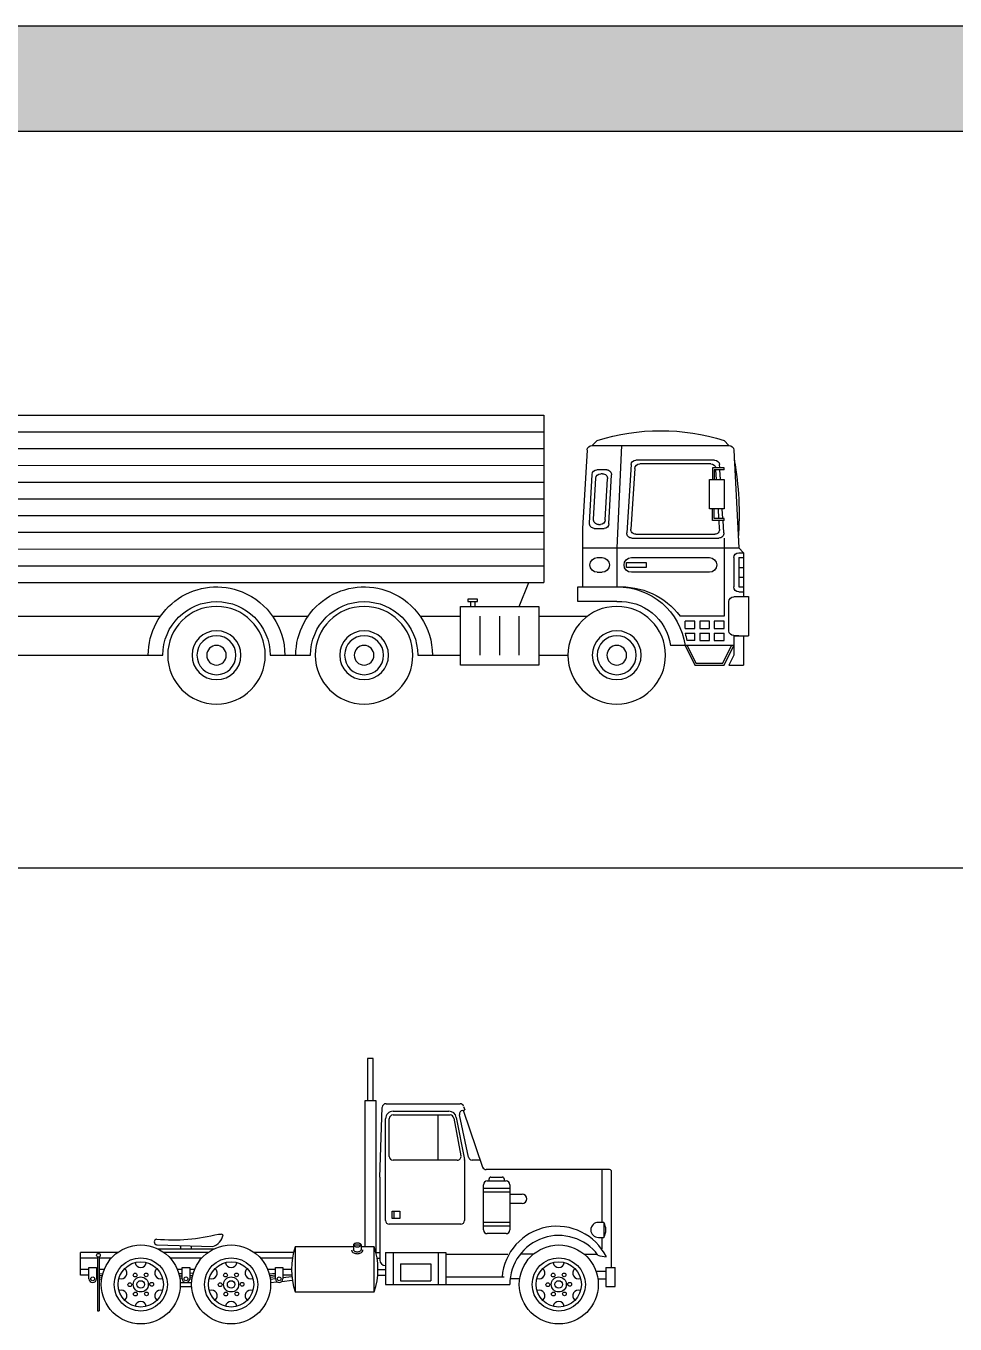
# Model space of a CAD drawing. Header units: millimetres. Extents: x 35403 to 155690, y 202798 to 276657.
# Drawn here: x 122383 to 133485, y 261146 to 276657 of the extents above; entities that cross this region are included whole.
import ezdxf

# ---------------------------------------------------------------- set-up
doc = ezdxf.new("R2010")
doc.units = ezdxf.units.MM
doc.layers.add('www.cad-blocks.net', color=7, linetype='Continuous')

# ---------------------------------------------------------------- blocks, each defined once
blk = doc.blocks.new('TRAIL18L')
at = {"color": 7, "linetype": 'Continuous'}
for p, q in [((16.361, 3.454), (0.871, 3.452)), ((0.871, 3.452), (0.872, 1.452)), ((16.361, 3.454), (16.361, 1.454)), ((-1.341, 3.09), (-1.283, 3.148)), ((0.292, 3.09), (0.233, 3.148)), ((16.361, 3.254), (0.871, 3.252)), ((-1.399, 3.035), (-1.458, 1.866)), ((0.295, 3.09), (-1.341, 3.09)), ((-0.058, 3.09), (0, 1.866)), ((0.353, 3.035), (0.408, 2.099)), ((16.361, 3.054), (0.871, 3.052)), ((-1.283, 2.799), (-1.283, 2.822)), ((-1.283, 2.822), (-1.143, 2.822)), ((-1.283, 2.799), (-1.166, 2.799)), ((-1.239, 2.682), (-1.232, 2.799)), ((-1.23, 2.822), (-1.228, 2.861)), ((-1.192, 2.682), (-1.185, 2.799)), ((-1.17, 2.915), (-0.23, 2.915)), ((-1.166, 2.799), (-1.166, 2.682)), ((-1.143, 2.822), (-1.143, 2.682)), ((-1.126, 2.869), (-0.274, 2.869)), ((-0.215, 2.814), (-0.17, 2.091)), ((-0.171, 2.861), (-0.12, 2.044)), ((0.12, 2.799), (0.236, 2.799)), ((16.361, 2.854), (0.871, 2.852)), ((-1.283, 2.682), (-1.283, 2.332)), ((-1.239, 2.682), (-1.283, 2.682)), ((-1.108, 2.682), (-1.239, 2.682)), ((-1.108, 2.332), (-1.108, 2.682)), ((0.094, 2.154), (0.062, 2.737)), ((0.138, 2.201), (0.111, 2.69)), ((0.169, 2.752), (0.192, 2.752)), ((0.277, 2.207), (0.25, 2.697)), ((0.326, 2.16), (0.295, 2.743)), ((16.361, 2.654), (0.871, 2.652)), ((-1.283, 2.332), (-1.108, 2.332)), ((-1.268, 2.216), (-1.261, 2.332)), ((-1.221, 2.216), (-1.214, 2.332)), ((-1.166, 2.216), (-1.166, 2.332)), ((-1.143, 2.192), (-1.143, 2.332)), ((16.361, 2.454), (0.871, 2.452)), ((-1.283, 2.192), (-1.283, 2.216)), ((-1.283, 2.216), (-1.166, 2.216)), ((-1.283, 2.192), (-1.143, 2.192)), ((-1.279, 2.044), (-1.27, 2.192)), ((-1.229, 2.091), (-1.223, 2.192)), ((16.361, 2.254), (0.871, 2.252)), ((-0.228, 2.029), (-1.171, 2.029)), ((0.268, 2.099), (0.152, 2.099)), ((0.219, 2.146), (0.196, 2.146)), ((0.408, 2.099), (0.408, 1.399)), ((16.361, 2.054), (0.871, 2.052)), ((-1.516, 1.807), (-1.458, 1.866)), ((0.408, 1.866), (-1.458, 1.866)), ((-1.283, 1.982), (-1.283, 1.049)), ((-0.179, 1.982), (-1.221, 1.982)), ((0, 1.866), (0, 1.399)), ((-1.458, 1.807), (-1.516, 1.807)), ((-1.516, 1.807), (-1.516, 1.283)), ((-1.458, 1.749), (-1.516, 1.749)), ((-1.458, 1.749), (-1.458, 1.399)), ((-1.399, 1.749), (-1.399, 1.399)), ((-0.175, 1.749), (-1.108, 1.749)), ((0.233, 1.749), (0.175, 1.749)), ((16.361, 1.854), (0.871, 1.852)), ((-1.458, 1.633), (-1.516, 1.633)), ((-1.108, 1.574), (-0.175, 1.574)), ((-0.117, 1.691), (-0.35, 1.691)), ((-0.35, 1.691), (-0.35, 1.633)), ((-0.35, 1.633), (-0.117, 1.633)), ((-0.117, 1.633), (-0.117, 1.691)), ((0.233, 1.574), (0.175, 1.574)), ((16.361, 1.654), (0.871, 1.652)), ((-1.458, 1.516), (-1.516, 1.516)), ((-1.458, 1.399), (-1.516, 1.399)), ((0.466, 1.399), (0, 1.399)), ((0.466, 1.224), (0.466, 1.399)), ((16.361, 1.454), (0.872, 1.452)), ((1.166, 1.166), (1.052, 1.452)), ((15.413, 1.066), (15.801, 1.454)), ((-1.574, 1.283), (-1.574, 0.816)), ((-1.399, 1.283), (-1.574, 1.283)), ((-1.458, 1.341), (-1.516, 1.341)), ((1.662, 1.254), (1.778, 1.254)), ((1.662, 1.224), (1.662, 1.254)), ((1.778, 1.254), (1.778, 1.224)), ((16.251, 1.341), (16.426, 1.341)), ((16.251, 1.049), (16.251, 1.341)), ((16.426, 1.341), (16.426, 1.049)), ((-1.341, 0.875), (-1.341, 1.224)), ((0, 1.224), (0.466, 1.224)), ((0.933, 1.166), (0.933, 0.466)), ((1.866, 1.166), (0.933, 1.166)), ((1.778, 1.224), (1.662, 1.224)), ((1.691, 1.166), (1.691, 1.224)), ((1.749, 1.224), (1.749, 1.166)), ((1.866, 0.466), (1.866, 1.166)), ((-1.283, 1.049), (-0.758, 1.049)), ((-1.283, 0.904), (-1.283, 0.991)), ((-1.283, 0.991), (-1.166, 0.991)), ((-1.166, 0.991), (-1.166, 0.904)), ((-1.108, 0.904), (-1.108, 0.991)), ((-1.108, 0.991), (-0.991, 0.991)), ((-0.991, 0.991), (-0.991, 0.904)), ((-0.933, 0.904), (-0.933, 0.991)), ((-0.933, 0.991), (-0.816, 0.991)), ((-0.816, 0.904), (-0.816, 0.991)), ((0.933, 1.049), (0.35, 1.049)), ((1.166, 0.583), (1.166, 1.049)), ((1.399, 0.583), (1.399, 1.049)), ((1.633, 0.583), (1.633, 1.049)), ((2.349, 1.049), (1.866, 1.049)), ((4.113, 1.049), (3.689, 1.049)), ((4.113, 1.049), (3.689, 1.049)), ((12.321, 1.049), (5.453, 1.049)), ((14.085, 1.049), (13.661, 1.049)), ((16.251, 1.049), (15.425, 1.049)), ((16.251, 1.049), (16.251, 0.35)), ((16.426, 0.583), (16.426, 1.049)), ((-1.399, 0.816), (-1.574, 0.816)), ((-1.516, 0.816), (-1.516, 0.466)), ((-1.458, 0.816), (-1.399, 0.816)), ((-1.399, 0.816), (-1.399, 0.583)), ((-1.166, 0.904), (-1.283, 0.904)), ((-1.166, 0.845), (-1.283, 0.845)), ((-1.283, 0.758), (-1.283, 0.845)), ((-1.166, 0.845), (-1.166, 0.758)), ((-0.991, 0.904), (-1.108, 0.904)), ((-0.991, 0.845), (-1.108, 0.845)), ((-1.108, 0.758), (-1.108, 0.845)), ((-0.991, 0.845), (-0.991, 0.758)), ((-0.816, 0.904), (-0.933, 0.904)), ((-0.816, 0.845), (-0.933, 0.845)), ((-0.933, 0.758), (-0.933, 0.845)), ((-1.283, 0.466), (-1.399, 0.7)), ((-1.399, 0.7), (-0.816, 0.7)), ((-1.268, 0.49), (-1.373, 0.7)), ((-1.166, 0.758), (-1.283, 0.758)), ((-0.991, 0.758), (-1.108, 0.758)), ((-0.842, 0.7), (-0.947, 0.49)), ((-0.933, 0.758), (-0.839, 0.758)), ((-0.816, 0.7), (-0.933, 0.466)), ((-0.816, 0.7), (-0.641, 0.7)), ((-1.341, 0.466), (-1.516, 0.466)), ((-1.399, 0.583), (-1.341, 0.466)), ((-0.933, 0.466), (-1.283, 0.466)), ((-0.947, 0.49), (-1.268, 0.49)), ((0.933, 0.583), (0.583, 0.583)), ((0.933, 0.466), (1.866, 0.466)), ((2.203, 0.583), (1.866, 0.583)), ((2.378, 0.583), (2.203, 0.583)), ((3.835, 0.583), (3.66, 0.583)), ((3.967, 0.583), (3.66, 0.583)), ((3.967, 0.583), (3.835, 0.583)), ((4.142, 0.583), (3.967, 0.583)), ((5.599, 0.583), (5.425, 0.583)), ((12.35, 0.583), (5.599, 0.583)), ((12.35, 0.583), (12.175, 0.583)), ((13.939, 0.583), (13.632, 0.583)), ((13.807, 0.583), (13.632, 0.583)), ((14.114, 0.583), (13.939, 0.583)), ((15.571, 0.583), (15.396, 0.583)), ((16.251, 0.583), (15.571, 0.583)), ((16.426, 0.35), (16.426, 0.583)), ((16.251, 0.35), (16.426, 0.35))]:
    blk.add_line(p, q, dxfattribs=at)
for centre, radius in [((0, 0.583), 0.583), ((3.019, 0.583), 0.583), ((4.783, 0.583), 0.583), ((12.991, 0.583), 0.583), ((14.755, 0.583), 0.583), ((0, 0.583), 0.292), ((0, 0.583), 0.233), ((3.019, 0.583), 0.292), ((3.019, 0.583), 0.233), ((4.783, 0.583), 0.292), ((4.783, 0.583), 0.233), ((12.991, 0.583), 0.292), ((12.991, 0.583), 0.233), ((14.755, 0.583), 0.292), ((14.755, 0.583), 0.233), ((0, 0.583), 0.117), ((3.019, 0.583), 0.117), ((4.783, 0.583), 0.117), ((12.991, 0.583), 0.117), ((14.755, 0.583), 0.117)]:
    blk.add_circle(centre, radius, dxfattribs=at)
for centre, radius, start, end in [((-0.525, 0.758), 2.508, 72.4076, 107.592), ((-1.341, 3.032), 0.0583, 90, 177.138), ((0.295, 3.032), 0.0583, 3.3665, 90), ((2.307, 2.262), 3.769, 170.014, 184.262), ((-1.17, 2.857), 0.0583, 90, 176.424), ((-1.126, 2.81), 0.0583, 90, 168.463), ((-0.274, 2.81), 0.0583, 3.5763, 90), ((-0.23, 2.857), 0.0583, 3.5763, 90), ((0.12, 2.74), 0.0583, 90, 183.135), ((0.236, 2.74), 0.0583, 3.1345, 90), ((0.169, 2.694), 0.0583, 90, 183.135), ((0.192, 2.694), 0.0583, 3.1345, 90), ((0.196, 2.204), 0.0583, 183.135, 270), ((0.219, 2.204), 0.0583, 270, 3.1345), ((-1.221, 2.041), 0.0583, 176.424, 270), ((-1.171, 2.087), 0.0583, 176.424, 270), ((-0.228, 2.087), 0.0583, 270, 3.5763), ((-0.179, 2.041), 0.0583, 270, 3.5763), ((0.152, 2.157), 0.0583, 183.135, 270), ((0.268, 2.157), 0.0583, 270, 3.1345), ((-1.458, 1.749), 0.0583, 0, 90), ((-1.108, 1.662), 0.0875, 90, 270), ((-0.175, 1.662), 0.0875, 270, 90), ((0.175, 1.662), 0.0875, 90, 270), ((0.233, 1.662), 0.0875, 270, 89.9349), ((-1.458, 1.399), 0.0583, 270, 0), ((-0.015, 0.59), 0.809, 88.9677, 172.235), ((-0.054, 0.521), 0.88, 86.4744, 143.076), ((3.019, 0.583), 0.816, 0, 112.178), ((4.783, 0.583), 0.816, 0, 112.178), ((12.991, 0.583), 0.816, 0, 112.178), ((14.755, 0.583), 0.816, 0, 112.178), ((-1.399, 1.224), 0.0583, 0, 90), ((3.019, 0.583), 0.816, 112.178, 180), ((4.783, 0.583), 0.816, 112.178, 180), ((12.991, 0.583), 0.816, 112.178, 180), ((14.755, 0.583), 0.816, 112.178, 180), ((-0.038, 0.617), 0.609, 86.4105, 172.168), ((3.019, 0.583), 0.641, 0, 180), ((4.783, 0.583), 0.641, 0, 180), ((12.991, 0.583), 0.641, 0, 180), ((14.755, 0.583), 0.641, 0, 180), ((-1.399, 0.875), 0.0583, 270, 0), ((-0.015, 0.59), 0.841, 162.35, 168.507)]:
    blk.add_arc(centre, radius, start, end, dxfattribs=at)
blk = doc.blocks.new('A$C22601D49')
at = {"xscale": -1000, "yscale": 1000, "zscale": 1000}
blk.add_blockref('TRAIL18L', (16426, 0), dxfattribs=at)
blk = doc.blocks.new('A$C40BE03EA')
at = {"linetype": 'ByBlock'}
for p, q in [((3431, 3173), (3431, 2666)), ((3499, 3173), (3431, 3173)), ((3499, 2666), (3499, 3173)), ((3398, 2666), (3398, 934)), ((3533, 2666), (3398, 2666)), ((3533, 855), (3533, 2666)), ((3578, 1755), (3606, 2589)), ((3651, 2633), (4535, 2633)), ((3735, 2498), (4416, 2498)), ((4275, 1958), (4275, 2498)), ((4637, 1993), (4530, 2501)), ((4563, 2553), (4591, 2561)), ((4572, 2556), (4805, 1875)), ((4578, 2601), (4591, 2561)), ((3690, 2003), (3690, 2453)), ((4461, 2459), (4546, 2011)), ((4502, 1958), (3735, 1958)), ((4777, 1958), (4681, 1958)), ((3578, 1755), (3578, 765)), ((6323, 1845), (4848, 1845)), ((6233, 1215), (6233, 1845)), ((6345, 675), (6345, 1823)), ((6255, 1215), (6188, 1215)), ((6255, 1215), (6255, 1035)), ((910, 947), (1580, 926)), ((1648, 1075), (1686, 1075)), ((1706, 1065), (1686, 1075)), ((3263, 945), (3353, 945)), ((3263, 945), (3263, 885)), ((3353, 945), (3353, 885)), ((6188, 1035), (6255, 1035)), ((6233, 900), (6233, 1035)), ((443, 855), (0, 855)), ((0, 585), (0, 855)), ((203, 799), (203, 158)), ((921, 900), (1599, 900)), ((1523, 855), (997, 855)), ((2540, 855), (2077, 855)), ((3263, 923), (2565, 923)), ((3510, 923), (3353, 923)), ((3645, 855), (4365, 855)), ((3645, 855), (3645, 473)), ((4365, 855), (4365, 473)), ((101, 540), (101, 675)), ((6278, 675), (6278, 450)), ((6278, 675), (6390, 675)), ((6390, 450), (6390, 675)), ((101, 585), (0, 585)), ((2272, 496), (2347, 504)), ((2407, 510), (2530, 525)), ((3552, 585), (3645, 585)), ((3645, 473), (5130, 473)), ((4365, 563), (5063, 563)), ((1192, 450), (1328, 450)), ((2565, 383), (3510, 383)), ((6278, 450), (6390, 450)), ((203, 158), (225, 158))]:
    blk.add_line(p, q, dxfattribs=at)
for p, q in [((3735, 2543), (4402, 2543)), ((3645, 1238), (3645, 2453)), ((4490, 2468), (4589, 1965)), ((4590, 1957), (4590, 1238)), ((4860, 1710), (5085, 1710)), ((4883, 1710), (4883, 1733)), ((4905, 1755), (5040, 1755)), ((5063, 1733), (5063, 1710)), ((4815, 1125), (4815, 1665)), ((5130, 1620), (4815, 1620)), ((5130, 1575), (4815, 1575)), ((5130, 1665), (5130, 1125)), ((5130, 1553), (5276, 1553)), ((5276, 1440), (5130, 1440)), ((3724, 1350), (3814, 1350)), ((3724, 1260), (3724, 1350)), ((3814, 1260), (3724, 1260)), ((3746, 1350), (3746, 1260)), ((3814, 1350), (3814, 1260)), ((4545, 1193), (3690, 1193)), ((5130, 1215), (4815, 1215)), ((5130, 1170), (4815, 1170)), ((1193, 938), (1193, 900)), ((1328, 900), (1328, 934)), ((5085, 1080), (4860, 1080)), ((203, 788), (0, 788)), ((225, 799), (225, 158)), ((368, 788), (225, 788)), ((1448, 788), (1072, 788)), ((2531, 788), (2152, 788)), ((2565, 923), (2565, 383)), ((3510, 383), (3510, 923)), ((3534, 855), (3578, 855)), ((3544, 788), (3578, 788)), ((3735, 855), (3735, 473)), ((4275, 855), (4275, 473)), ((4365, 833), (5108, 833)), ((5409, 833), (5264, 833)), ((6021, 833), (6168, 833)), ((101, 653), (0, 653)), ((101, 675), (191, 675)), ((191, 675), (191, 540)), ((203, 653), (191, 653)), ((283, 653), (225, 653)), ((1215, 653), (1157, 653)), ((1215, 675), (1305, 675)), ((1215, 540), (1215, 675)), ((1305, 675), (1305, 540)), ((1363, 653), (1305, 653)), ((2329, 653), (2237, 653)), ((2329, 653), (2237, 653)), ((2329, 540), (2329, 675)), ((2329, 675), (2419, 675)), ((2419, 675), (2419, 540)), ((2520, 653), (2419, 653)), ((3555, 653), (3645, 653)), ((3825, 720), (4185, 720)), ((3825, 720), (3825, 518)), ((4185, 720), (4185, 518)), ((6160, 630), (6278, 630)), ((203, 584), (191, 585)), ((203, 561), (191, 563)), ((203, 539), (191, 540)), ((193, 607), (201, 606)), ((259, 576), (225, 581)), ((255, 554), (225, 558)), ((251, 532), (225, 536)), ((226, 603), (263, 598)), ((1174, 602), (1214, 607)), ((1215, 585), (1180, 581)), ((1215, 563), (1185, 559)), ((1215, 540), (1188, 537)), ((1192, 495), (1328, 495)), ((1305, 585), (1340, 581)), ((1305, 563), (1335, 559)), ((1305, 540), (1332, 537)), ((1346, 602), (1306, 607)), ((2257, 598), (2327, 607)), ((2329, 585), (2261, 576)), ((2329, 563), (2265, 554)), ((2329, 540), (2269, 532)), ((2523, 585), (2419, 585)), ((2419, 556), (2524, 567)), ((3825, 518), (4185, 518)), ((5247, 540), (5133, 540)), ((6183, 540), (6278, 540))]:
    blk.add_line(p, q)
blk.add_lwpolyline([(3308, 968, 0.051099), (3289, 966, 0.064948), (3276, 961, 0.104203), (3265, 953, 0.174705), (3263, 945, 0.174705), (3265, 937, 0.104203), (3276, 929, 0.064948), (3289, 924, 0.051099), (3308, 923, 0.051099), (3326, 924, 0.064948), (3339, 929, 0.104203), (3350, 937, 0.174705), (3353, 945, 0.174705), (3350, 953, 0.104203), (3339, 961, 0.064948), (3326, 966, 0.051099)], format="xyb", close=True)
for points in [[(3240, 885, 0.174705), (3248, 863, 0.104203), (3266, 849, 0.064948), (3285, 843, 0.051099), (3308, 840, 0.051099), (3330, 843, 0.064948), (3349, 849, 0.104203), (3367, 863, 0.174705), (3375, 885, 0.174705)], [(3263, 885, 0.174705), (3265, 878, 0.104203), (3276, 869, 0.064948), (3289, 865, 0.051099), (3308, 863, 0.051099), (3326, 865, 0.064948), (3339, 869, 0.104203), (3350, 878, 0.174705), (3353, 885, 0.174705)]]:
    blk.add_lwpolyline(points, format="xyb")
for centre, radius in [((720, 473), 472), ((1800, 473), 472), ((5715, 473), 472), ((214, 821), 22.5), ((720, 473), 318), ((1800, 473), 318), ((5715, 473), 318), ((720, 473), 90), ((1800, 473), 90), ((5715, 473), 90)]:
    blk.add_circle(centre, radius, dxfattribs=at)
for centre, radius in [((720, 473), 270), ((1800, 473), 270), ((5715, 473), 270), ((146, 540), 22.5), ((589, 470), 22.5), ((653, 585), 22.5), ((720, 473), 45), ((784, 587), 22.5), ((851, 475), 22.5), ((1260, 540), 22.5), ((1669, 470), 22.5), ((1733, 585), 22.5), ((1800, 473), 45), ((1864, 587), 22.5), ((1931, 475), 22.5), ((2374, 540), 22.5), ((5584, 470), 22.5), ((5648, 585), 22.5), ((5715, 473), 45), ((5779, 587), 22.5), ((5846, 475), 22.5), ((656, 358), 22.5), ((788, 360), 22.5), ((1736, 358), 22.5), ((1868, 360), 22.5), ((5651, 358), 22.5), ((5783, 360), 22.5)]:
    blk.add_circle(centre, radius)
for centre, radius, start, end in [((3651, 2588), 45, 90, 178.0234), ((3735, 2453), 45, 90, 180), ((4416, 2453), 45, 8.8807, 90), ((4574, 2510), 45, 104.7436, 190.6197), ((4535, 2588), 45, 18.0042, 90), ((3735, 2003), 45, 180, 270), ((4502, 2003), 45, 270, 10.796), ((4681, 2003), 45, 191.8164, 270), ((4848, 1890), 45, 198.9123, 270), ((6323, 1823), 22.5, 0, 90), ((5694, 510), 658, 26.3446, 175.448), ((6188, 1125), 90, 90, 270), ((6086, 1125), 191, 331.9275, 28.0725), ((917, 981), 34.9, 101.3099, 258.6901), ((1107, 3158), 2152, 264.7674, 284.5833), ((1518, 1109), 193, 288.7478, 346.8571), ((5715, 473), 585, 36.9127, 180), ((3353, 653), 832, 161.0754, 198.9246), ((2723, 653), 832, 341.0754, 18.9246), ((6314, 1182), 381, 249.8918, 265.3383), ((146, 540), 45, 180, 0)]:
    blk.add_arc(centre, radius, start, end, dxfattribs=at)
for centre, radius, start, end in [((3735, 2453), 90, 90, 180), ((4402, 2453), 90, 9.6888, 90), ((4545, 1957), 45, 0, 11.1368), ((4860, 1665), 45, 90, 180), ((4905, 1733), 22.5, 90, 180), ((5040, 1733), 22.5, 0, 90), ((5085, 1665), 45, 0, 90), ((5276, 1496), 56.2, 270, 90), ((3690, 1238), 45, 180, 270), ((4545, 1238), 45, 270, 0), ((4860, 1125), 45, 180, 270), ((5085, 1125), 45, 270, 0), ((486, 608), 67.5, 249.5941, 50.4059), ((720, 743), 67.5, 189.5941, 350.4059), ((954, 608), 67.5, 129.5941, 290.4059), ((1566, 608), 67.5, 249.5941, 50.4059), ((1800, 743), 67.5, 189.5941, 350.4059), ((2034, 608), 67.5, 129.5941, 290.4059), ((3645, 765), 67.5, 180, 270), ((5481, 608), 67.5, 249.5941, 50.4059), ((5715, 743), 67.5, 189.5941, 350.4059), ((5949, 608), 67.5, 129.5941, 290.4059), ((1260, 540), 45, 180, 0), ((2374, 540), 45, 180, 0), ((486, 338), 67.5, 309.5941, 110.4059), ((954, 338), 67.5, 69.5941, 230.4059), ((1566, 338), 67.5, 309.5941, 110.4059), ((2034, 338), 67.5, 69.5941, 230.4059), ((5481, 338), 67.5, 309.5941, 110.4059), ((5949, 338), 67.5, 69.5941, 230.4059), ((720, 203), 67.5, 9.5941, 170.4059), ((1800, 203), 67.5, 9.5941, 170.4059), ((5715, 203), 67.5, 9.5941, 170.4059)]:
    blk.add_arc(centre, radius, start, end)
blk = doc.blocks.new('FORMAT')
at = {"layer": 'www.cad-blocks.net', "true_color": 0x546d8e}
h = blk.add_hatch(color=155, dxfattribs=at)
h.set_gradient(color1=(68, 68, 68), color2=(84, 109, 142), tint=1)
h.paths.add_polyline_path([(155690, 275400), (155690, 276657), (39877, 276657), (39877, 275400)])
at = {"layer": 'www.cad-blocks.net', "color": 155, "true_color": 0x546d8e}
for p, q in [((39877, 276657), (155690, 276657)), ((39877, 275400), (155690, 275400)), ((39877, 275400), (155690, 275400)), ((42130, 266599), (155690, 266599))]:
    blk.add_line(p, q, dxfattribs=at)

msp = doc.modelspace()

# ---------------------------------------------------------------- block references
for name, p in [('A$C22601D49', (113017, 268555)), ('A$C40BE03EA', (123035, 261146))]:
    msp.add_blockref(name, p)
at = {"layer": 'www.cad-blocks.net'}
msp.add_blockref('FORMAT', (0, 0), dxfattribs=at)

doc.saveas('drawing.dxf')
